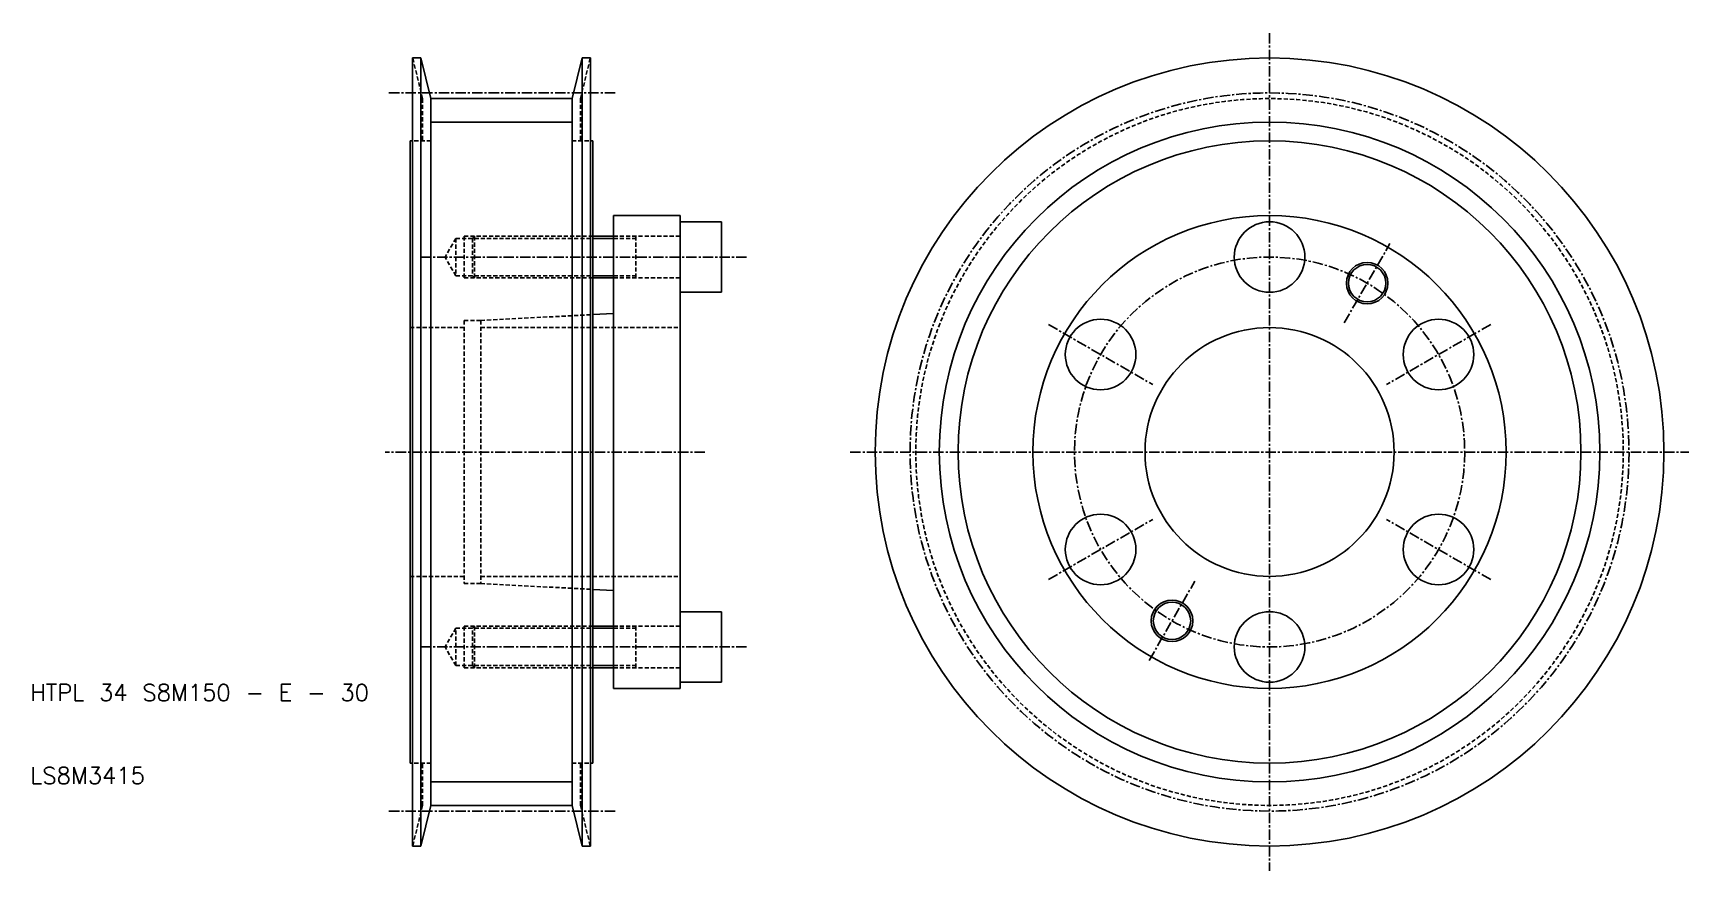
# Model space of a CAD drawing. Extents: x 3 to 202, y 0 to 100.
import ezdxf

# ---------------------------------------------------------------- set-up
doc = ezdxf.new("R2010")
doc.units = 0
doc.linetypes.add('CENTER', pattern=[2, 1.25, -0.25, 0.25, -0.25])
doc.linetypes.add('DASHED', pattern=[0.75, 0.5, -0.25])
doc.layers.get('0').update_dxf_attribs({"linetype": 'CONTINUOUS'})
doc.layers.add('CENTER', color=1, linetype='CENTER')
doc.styles.get("Standard").update_dxf_attribs({"font": 'txt.shx'})

msp = doc.modelspace()

# ---------------------------------------------------------------- linework, layer by layer
at = {"color": 7, "linetype": 'CONTINUOUS'}
for p, q in [((48.8, 97.5), (48.8, 2.5)), ((49.8, 97.5), (48.8, 97.5)), ((49.8, 97.5), (49.8, 2.5)), ((51, 92.605), (49.8, 97.5)), ((68, 92.605), (69.2, 97.5)), ((69.2, 97.5), (69.2, 2.5)), ((69.2, 97.5), (70.2, 97.5)), ((70.2, 97.5), (70.2, 2.5)), ((68, 92.605), (51, 92.605)), ((51, 92.605), (51, 7.395)), ((68, 92.605), (68, 7.395)), ((48.5, 87.5), (48.5, 12.5)), ((48.8, 87.5), (48.5, 87.5)), ((70.2, 87.5), (70.5, 87.5)), ((70.5, 87.5), (70.5, 12.5)), ((73, 78.5), (81, 78.5)), ((73, 78.5), (73, 21.5)), ((81, 78.5), (81, 21.5)), ((73, 76), (70.5, 76)), ((81, 77.75), (86, 77.75)), ((86, 77.75), (86, 69.25)), ((73, 71), (70.5, 71)), ((81, 69.25), (86, 69.25)), ((81, 69.25), (86, 69.25)), ((73, 66.7), (70.5, 66.567187)), ((73, 33.3), (70.5, 33.432812)), ((81, 30.75), (86, 30.75)), ((81, 30.75), (86, 30.75)), ((86, 22.25), (86, 30.75)), ((73, 29), (70.5, 29)), ((73, 24), (70.5, 24)), ((81, 22.25), (86, 22.25)), ((73, 21.5), (81, 21.5)), ((48.8, 12.5), (48.5, 12.5)), ((70.2, 12.5), (70.5, 12.5)), ((51, 7.395), (49.8, 2.5)), ((68, 7.395), (51, 7.395)), ((68, 7.395), (69.2, 2.5)), ((49.8, 2.5), (48.8, 2.5)), ((69.2, 2.5), (70.2, 2.5))]:
    msp.add_line(p, q, dxfattribs=at)
at = {"color": 3, "linetype": 'DASHED'}
for p, q in [((50, 92.605), (48.8, 97.5)), ((69, 92.605), (70.2, 97.5)), ((50, 92.605), (50, 87.5)), ((69, 92.605), (69, 87.5)), ((51, 87.5), (48.8, 87.5)), ((68, 87.5), (70.2, 87.5)), ((55, 76), (55, 71)), ((70.5, 76), (55, 76)), ((56.25, 76), (56, 75.75)), ((56.25, 76), (56.25, 71)), ((81, 76), (73, 76)), ((75.666667, 76), (75.666667, 71)), ((54, 75.75), (52.700962, 73.5)), ((54, 75.75), (54, 71.25)), ((54, 75.75), (70.5, 75.75)), ((56, 75.75), (56, 71.25)), ((73, 75.75), (75.666667, 75.75)), ((54, 71.25), (52.700962, 73.5)), ((54, 71.25), (70.5, 71.25)), ((70.5, 71), (55, 71)), ((56.25, 71), (56, 71.25)), ((73, 71.25), (75.666667, 71.25)), ((81, 71), (73, 71)), ((55, 65.85), (57, 65.85)), ((55, 65.85), (55, 34.15)), ((57, 65.85), (70.5, 66.567187)), ((57, 65.85), (57, 34.15)), ((48.5, 65), (55, 65)), ((57, 65), (81, 65)), ((48.5, 35), (55, 35)), ((55, 34.15), (57, 34.15)), ((57, 35), (81, 35)), ((57, 34.15), (70.5, 33.432812)), ((54, 28.75), (52.700962, 26.5)), ((54, 24.25), (54, 28.75)), ((54, 28.75), (70.5, 28.75)), ((55, 24), (55, 29)), ((70.5, 29), (55, 29)), ((56.25, 29), (56, 28.75)), ((56, 24.25), (56, 28.75)), ((56.25, 24), (56.25, 29)), ((81, 29), (73, 29)), ((73, 28.75), (75.666667, 28.75)), ((75.666667, 24), (75.666667, 29)), ((54, 24.25), (52.700962, 26.5)), ((54, 24.25), (70.5, 24.25)), ((70.5, 24), (55, 24)), ((56.25, 24), (56, 24.25)), ((73, 24.25), (75.666667, 24.25)), ((81, 24), (73, 24)), ((51, 12.5), (48.8, 12.5)), ((50, 7.395), (50, 12.5)), ((68, 12.5), (70.2, 12.5)), ((69, 7.395), (69, 12.5)), ((50, 7.395), (48.8, 2.5)), ((69, 7.395), (70.2, 2.5))]:
    msp.add_line(p, q, dxfattribs=at)
at = {"color": 3, "linetype": 'CONTINUOUS'}
for p, q in [((68, 89.775), (51, 89.775)), ((73, 75.75), (70.5, 75.75)), ((73, 71.25), (70.5, 71.25)), ((73, 28.75), (70.5, 28.75)), ((73, 24.25), (70.5, 24.25)), ((68, 10.225), (51, 10.225))]:
    msp.add_line(p, q, dxfattribs=at)
at = {"color": 7, "linetype": 'CONTINUOUS'}
for centre, radius in [((152, 50), 47.5), ((152, 50), 37.5), ((152, 50), 28.5), ((152, 50), 28.5), ((152, 73.5), 4.25), ((163.75, 70.351597), 2.25), ((131.648403, 61.75), 4.25), ((172.351597, 61.75), 4.25), ((152, 50), 15), ((131.648403, 38.25), 4.25), ((172.351597, 38.25), 4.25), ((140.25, 29.648403), 2.25), ((152, 26.5), 4.25)]:
    msp.add_circle(centre, radius, dxfattribs=at)
at = {"color": 3, "linetype": 'DASHED'}
msp.add_circle((152, 50), 42.605, dxfattribs=at)
at = {"color": 3, "linetype": 'CONTINUOUS'}
for centre, radius in [((152, 50), 39.775), ((163.75, 70.351597), 2.5), ((140.25, 29.648403), 2.5)]:
    msp.add_circle(centre, radius, dxfattribs=at)
at = {"layer": 'CENTER', "color": 1, "linetype": 'CENTER'}
for p, q in [((152, 100.5), (152, -0.5)), ((73.2, 93.29), (45.8, 93.29)), ((161, 65.588457), (166.5, 75.114737)), ((89, 73.5), (49.700962, 73.5)), ((125.369719, 65.375), (137.927087, 58.125)), ((178.630281, 65.375), (166.072913, 58.125)), ((84, 50), (45.5, 50)), ((101.5, 50), (202.5, 50)), ((125.369719, 34.625), (137.927087, 41.875)), ((178.630281, 34.625), (166.072913, 41.875)), ((137.5, 24.885263), (143, 34.411543)), ((89, 26.5), (49.700962, 26.5)), ((73.2, 6.71), (45.8, 6.71))]:
    msp.add_line(p, q, dxfattribs=at)
for radius in [43.29, 23.5]:
    msp.add_circle((152, 50), radius, dxfattribs=at)

# ---------------------------------------------------------------- texts
at = {"color": 7, "linetype": 'CONTINUOUS'}
for s, p in [('HTPL 34 S8M150 - E - 30', (2.746642, 20)), ('LS8M3415', (2.746642, 10))]:
    msp.add_text(s, height=2, dxfattribs=at).set_placement(p)

doc.saveas('drawing.dxf')
